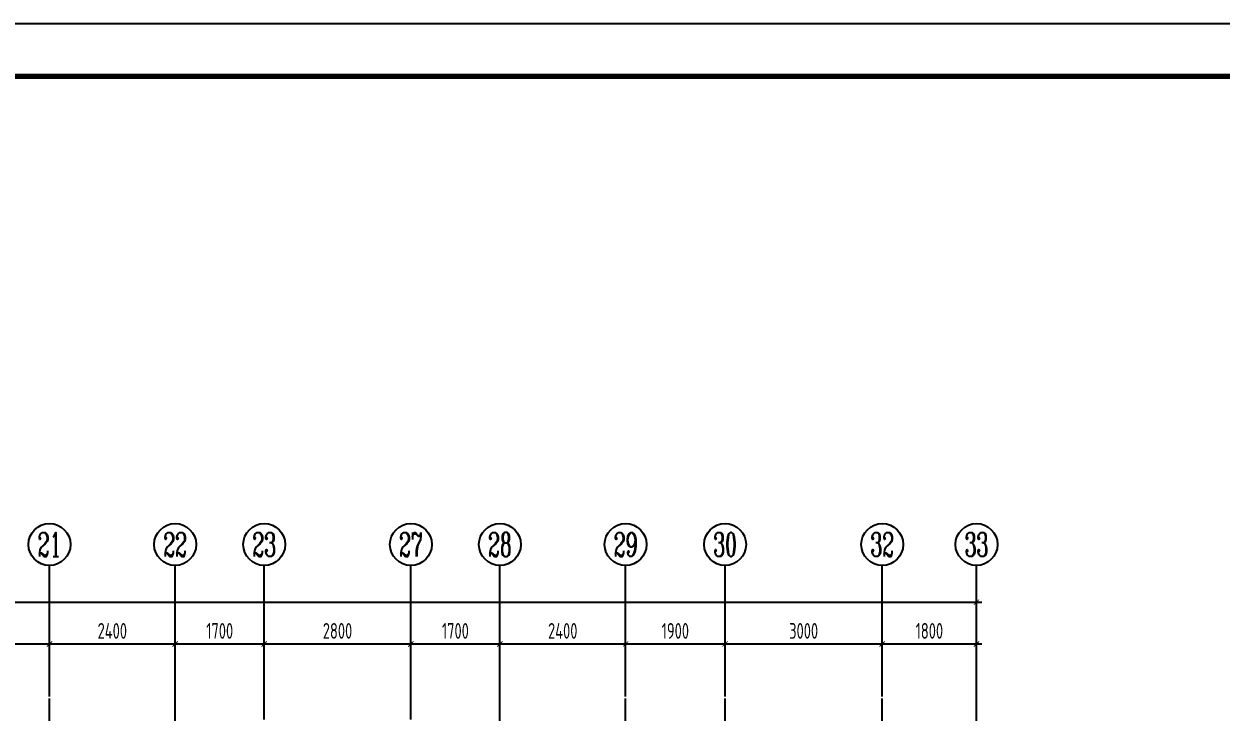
# Model space of a CAD drawing. Extents: x 826826 to 1642106, y -156213 to 399140.
# Drawn here: x 1316373 to 1339230, y 342202 to 355342 of the extents above; entities that cross this region are included whole.
import ezdxf
from ezdxf.enums import TextEntityAlignment as Align

# ---------------------------------------------------------------- set-up
doc = ezdxf.new("R2010")
doc.units = 0
doc.header["$LTSCALE"] = 1000
doc.linetypes.add('DOTE', pattern=[2.42, 2, -0.2, 0.02, -0.2])
doc.layers.get('0').update_dxf_attribs({"linetype": 'CONTINUOUS'})
doc.layers.get('DEFPOINTS').update_dxf_attribs({"linetype": 'CONTINUOUS'})
for name, color, linetype in [('-TK', 7, 'CONTINUOUS'), ('A-AXIS', 1, 'CONTINUOUS'), ('A-DOTE', 10, 'DOTE'), ('AXIS_TEXT', 4, 'CONTINUOUS'), ('S-Y一般标注', 3, 'CONTINUOUS')]:
    doc.layers.add(name, color=color, linetype=linetype)
doc.styles.add('_TCH_AXIS', font='COMPLEX', dxfattribs={"bigfont": 'GBCBIG'})
doc.styles.add('COMPLEX', font='COMPLEX')
doc.styles.add('TSSD_DIMENSION', font='Tssdeng.shx', dxfattribs={"width": 0.7, "bigfont": 'tssdchn.shx'})
doc.dimstyles.new('TSSD_100_100$0', dxfattribs={"dimtxt": 300, "dimasz": 80, "dimexe": 100, "dimexo": 250, "dimgap": 100, "dimtad": 1, "dimdec": 0, "dimzin": 0, "dimdsep": 46, "dimtxsty": 'TSSD_DIMENSION', "dimblk": 'ARCHTICK', "dimcen": 0, "dimdle": 100, "dimclrd": 3, "dimclre": 3, "dimclrt": 7, "dimadec": 0, "dimazin": 0, "dimtfac": 1, "dimtdec": 0, "dimtix": 1, "dimtmove": 2, "dimatfit": 3, "dimldrblk": 'ARCHTICK', "dimfxl": 0, "dimtolj": 1, "dimtzin": 0, "dimarcsym": 0})

# ---------------------------------------------------------------- blocks, each defined once
blk = doc.blocks.new('A1')
blk.add_lwpolyline([(0, 59400), (0, 0), (84100, 0), (84100, 59400)], close=True)
at = {"const_width": 100}
blk.add_lwpolyline([(2500, 58400), (2500, 1000), (83100, 1000), (83100, 58400)], close=True, dxfattribs=at)
blk = doc.blocks.new('_ArchTick')
at = {"color": 0, "linetype": 'ByBlock', "const_width": 0.15}
blk.add_lwpolyline([(-0.5, -0.5), (0.5, 0.5)], dxfattribs=at)
blk = doc.blocks.new('*D67')
at = {"layer": 'DEFPOINTS', "color": 0}
for p in [(789521, 350782), (787721, 349782), (789521, 349782)]:
    blk.add_point(p, dxfattribs=at)
at = {"layer": 'S-Y一般标注', "color": 0, "lineweight": -2}
for p, q in [((787721, 350032), (787721, 350882)), ((789521, 350032), (789521, 350882)), ((787621, 350782), (789621, 350782))]:
    blk.add_line(p, q, dxfattribs=at)
at = {"layer": 'S-Y一般标注', "color": 0, "lineweight": -2, "xscale": 100, "yscale": 100, "zscale": 100, "rotation": 180}
blk.add_blockref('_ArchTick', (787721, 350782), dxfattribs=at)
at = {"layer": 'S-Y一般标注', "color": 0, "lineweight": -2, "xscale": 100, "yscale": 100, "zscale": 100}
blk.add_blockref('_ArchTick', (789521, 350782), dxfattribs=at)
at = {"layer": 'S-Y一般标注', "color": 7, "insert": (788621, 351032), "char_height": 300, "attachment_point": 5, "style": 'TSSD_DIMENSION'}
blk.add_mtext('\\A1;1800', dxfattribs=at)
blk = doc.blocks.new('*D68')
at = {"layer": 'DEFPOINTS', "color": 0}
for p in [(787721, 350782), (784721, 349782), (787721, 349782)]:
    blk.add_point(p, dxfattribs=at)
at = {"layer": 'S-Y一般标注', "color": 0, "lineweight": -2}
for p, q in [((784721, 350032), (784721, 350882)), ((787721, 350032), (787721, 350882)), ((784621, 350782), (787821, 350782))]:
    blk.add_line(p, q, dxfattribs=at)
at = {"layer": 'S-Y一般标注', "color": 0, "lineweight": -2, "xscale": 100, "yscale": 100, "zscale": 100, "rotation": 180}
blk.add_blockref('_ArchTick', (784721, 350782), dxfattribs=at)
at = {"layer": 'S-Y一般标注', "color": 0, "lineweight": -2, "xscale": 100, "yscale": 100, "zscale": 100}
blk.add_blockref('_ArchTick', (787721, 350782), dxfattribs=at)
at = {"layer": 'S-Y一般标注', "color": 7, "insert": (786221, 351032), "char_height": 300, "attachment_point": 5, "style": 'TSSD_DIMENSION'}
blk.add_mtext('\\A1;3000', dxfattribs=at)
blk = doc.blocks.new('*D69')
at = {"layer": 'DEFPOINTS', "color": 0}
for p in [(784721, 350782), (782821, 349782), (784721, 349782)]:
    blk.add_point(p, dxfattribs=at)
at = {"layer": 'S-Y一般标注', "color": 0, "lineweight": -2}
for p, q in [((782821, 350032), (782821, 350882)), ((784721, 350032), (784721, 350882)), ((782721, 350782), (784821, 350782))]:
    blk.add_line(p, q, dxfattribs=at)
at = {"layer": 'S-Y一般标注', "color": 0, "lineweight": -2, "xscale": 100, "yscale": 100, "zscale": 100, "rotation": 180}
blk.add_blockref('_ArchTick', (782821, 350782), dxfattribs=at)
at = {"layer": 'S-Y一般标注', "color": 0, "lineweight": -2, "xscale": 100, "yscale": 100, "zscale": 100}
blk.add_blockref('_ArchTick', (784721, 350782), dxfattribs=at)
at = {"layer": 'S-Y一般标注', "color": 7, "insert": (783771, 351032), "char_height": 300, "attachment_point": 5, "style": 'TSSD_DIMENSION'}
blk.add_mtext('\\A1;1900', dxfattribs=at)
blk = doc.blocks.new('*D70')
at = {"layer": 'DEFPOINTS', "color": 0}
for p in [(782821, 350782), (780421, 349782), (782821, 349782)]:
    blk.add_point(p, dxfattribs=at)
at = {"layer": 'S-Y一般标注', "color": 0, "lineweight": -2}
for p, q in [((780421, 350032), (780421, 350882)), ((782821, 350032), (782821, 350882)), ((780321, 350782), (782921, 350782))]:
    blk.add_line(p, q, dxfattribs=at)
at = {"layer": 'S-Y一般标注', "color": 0, "lineweight": -2, "xscale": 100, "yscale": 100, "zscale": 100, "rotation": 180}
blk.add_blockref('_ArchTick', (780421, 350782), dxfattribs=at)
at = {"layer": 'S-Y一般标注', "color": 0, "lineweight": -2, "xscale": 100, "yscale": 100, "zscale": 100}
blk.add_blockref('_ArchTick', (782821, 350782), dxfattribs=at)
at = {"layer": 'S-Y一般标注', "color": 7, "insert": (781621, 351032), "char_height": 300, "attachment_point": 5, "style": 'TSSD_DIMENSION'}
blk.add_mtext('\\A1;2400', dxfattribs=at)
blk = doc.blocks.new('*D71')
at = {"layer": 'DEFPOINTS', "color": 0}
for p in [(780421, 350782), (778721, 349782), (780421, 349782)]:
    blk.add_point(p, dxfattribs=at)
at = {"layer": 'S-Y一般标注', "color": 0, "lineweight": -2}
for p, q in [((778721, 350032), (778721, 350882)), ((780421, 350032), (780421, 350882)), ((778621, 350782), (780521, 350782))]:
    blk.add_line(p, q, dxfattribs=at)
at = {"layer": 'S-Y一般标注', "color": 0, "lineweight": -2, "xscale": 100, "yscale": 100, "zscale": 100, "rotation": 180}
blk.add_blockref('_ArchTick', (778721, 350782), dxfattribs=at)
at = {"layer": 'S-Y一般标注', "color": 0, "lineweight": -2, "xscale": 100, "yscale": 100, "zscale": 100}
blk.add_blockref('_ArchTick', (780421, 350782), dxfattribs=at)
at = {"layer": 'S-Y一般标注', "color": 7, "insert": (779571, 351032), "char_height": 300, "attachment_point": 5, "style": 'TSSD_DIMENSION'}
blk.add_mtext('\\A1;1700', dxfattribs=at)
blk = doc.blocks.new('*D72')
at = {"layer": 'DEFPOINTS', "color": 0}
for p in [(778721, 350782), (775921, 349782), (778721, 349782)]:
    blk.add_point(p, dxfattribs=at)
at = {"layer": 'S-Y一般标注', "color": 0, "lineweight": -2}
for p, q in [((775921, 350032), (775921, 350882)), ((778721, 350032), (778721, 350882)), ((775821, 350782), (778821, 350782))]:
    blk.add_line(p, q, dxfattribs=at)
at = {"layer": 'S-Y一般标注', "color": 0, "lineweight": -2, "xscale": 100, "yscale": 100, "zscale": 100, "rotation": 180}
blk.add_blockref('_ArchTick', (775921, 350782), dxfattribs=at)
at = {"layer": 'S-Y一般标注', "color": 0, "lineweight": -2, "xscale": 100, "yscale": 100, "zscale": 100}
blk.add_blockref('_ArchTick', (778721, 350782), dxfattribs=at)
at = {"layer": 'S-Y一般标注', "color": 7, "insert": (777321, 351032), "char_height": 300, "attachment_point": 5, "style": 'TSSD_DIMENSION'}
blk.add_mtext('\\A1;2800', dxfattribs=at)
blk = doc.blocks.new('*D73')
at = {"layer": 'DEFPOINTS', "color": 0}
for p in [(775921, 350782), (774221, 349782), (775921, 349782)]:
    blk.add_point(p, dxfattribs=at)
at = {"layer": 'S-Y一般标注', "color": 0, "lineweight": -2}
for p, q in [((774221, 350032), (774221, 350882)), ((775921, 350032), (775921, 350882)), ((774121, 350782), (776021, 350782))]:
    blk.add_line(p, q, dxfattribs=at)
at = {"layer": 'S-Y一般标注', "color": 0, "lineweight": -2, "xscale": 100, "yscale": 100, "zscale": 100, "rotation": 180}
blk.add_blockref('_ArchTick', (774221, 350782), dxfattribs=at)
at = {"layer": 'S-Y一般标注', "color": 0, "lineweight": -2, "xscale": 100, "yscale": 100, "zscale": 100}
blk.add_blockref('_ArchTick', (775921, 350782), dxfattribs=at)
at = {"layer": 'S-Y一般标注', "color": 7, "insert": (775071, 351032), "char_height": 300, "attachment_point": 5, "style": 'TSSD_DIMENSION'}
blk.add_mtext('\\A1;1700', dxfattribs=at)
blk = doc.blocks.new('*D74')
at = {"layer": 'DEFPOINTS', "color": 0}
for p in [(774221, 350782), (771821, 349782), (774221, 349782)]:
    blk.add_point(p, dxfattribs=at)
at = {"layer": 'S-Y一般标注', "color": 0, "lineweight": -2}
for p, q in [((771821, 350032), (771821, 350882)), ((774221, 350032), (774221, 350882)), ((771721, 350782), (774321, 350782))]:
    blk.add_line(p, q, dxfattribs=at)
at = {"layer": 'S-Y一般标注', "color": 0, "lineweight": -2, "xscale": 100, "yscale": 100, "zscale": 100, "rotation": 180}
blk.add_blockref('_ArchTick', (771821, 350782), dxfattribs=at)
at = {"layer": 'S-Y一般标注', "color": 0, "lineweight": -2, "xscale": 100, "yscale": 100, "zscale": 100}
blk.add_blockref('_ArchTick', (774221, 350782), dxfattribs=at)
at = {"layer": 'S-Y一般标注', "color": 7, "insert": (773021, 351032), "char_height": 300, "attachment_point": 5, "style": 'TSSD_DIMENSION'}
blk.add_mtext('\\A1;2400', dxfattribs=at)
blk = doc.blocks.new('*D75')
at = {"layer": 'DEFPOINTS', "color": 0}
for p in [(771821, 350782), (769921, 349782), (771821, 349782)]:
    blk.add_point(p, dxfattribs=at)
at = {"layer": 'S-Y一般标注', "color": 0, "lineweight": -2}
for p, q in [((769921, 350032), (769921, 350882)), ((771821, 350032), (771821, 350882)), ((769821, 350782), (771921, 350782))]:
    blk.add_line(p, q, dxfattribs=at)
at = {"layer": 'S-Y一般标注', "color": 0, "lineweight": -2, "xscale": 100, "yscale": 100, "zscale": 100, "rotation": 180}
blk.add_blockref('_ArchTick', (769921, 350782), dxfattribs=at)
at = {"layer": 'S-Y一般标注', "color": 0, "lineweight": -2, "xscale": 100, "yscale": 100, "zscale": 100}
blk.add_blockref('_ArchTick', (771821, 350782), dxfattribs=at)
at = {"layer": 'S-Y一般标注', "color": 7, "insert": (770871, 351032), "char_height": 300, "attachment_point": 5, "style": 'TSSD_DIMENSION'}
blk.add_mtext('\\A1;1900', dxfattribs=at)
blk = doc.blocks.new('*D59')
at = {"layer": 'DEFPOINTS', "color": 0}
for p in [(789521, 351582), (740721, 349782), (789521, 349782)]:
    blk.add_point(p, dxfattribs=at)
at = {"layer": 'S-Y一般标注', "color": 0, "lineweight": -2}
for p, q in [((740621, 351582), (789621, 351582)), ((740721, 350032), (740721, 351682)), ((789521, 350032), (789521, 351682))]:
    blk.add_line(p, q, dxfattribs=at)
at = {"layer": 'S-Y一般标注', "color": 0, "lineweight": -2, "xscale": 100, "yscale": 100, "zscale": 100, "rotation": 180}
blk.add_blockref('_ArchTick', (740721, 351582), dxfattribs=at)
at = {"layer": 'S-Y一般标注', "color": 0, "lineweight": -2, "xscale": 100, "yscale": 100, "zscale": 100}
blk.add_blockref('_ArchTick', (789521, 351582), dxfattribs=at)
at = {"layer": 'S-Y一般标注', "color": 7, "insert": (765121, 351832), "char_height": 300, "attachment_point": 5, "style": 'TSSD_DIMENSION'}
blk.add_mtext('\\A1;48800', dxfattribs=at)
blk = doc.blocks.new('_AXISO')
blk.add_circle((0, 0), 0.5)
at = {"layer": 'AXIS_TEXT', "style": 'COMPLEX', "width": 1.041667}
blk.add_attdef('A', text='', height=0.56, dxfattribs=at).set_placement((-0.25, -0.28), (0.25, -0.28), align=Align.FIT)
blk = doc.blocks.new('20210801.08473688')
at = {"layer": 'A-AXIS'}
for p, q in [((35400, 19800), (35400, 22300)), ((37800, 19800), (37800, 22300)), ((39500, 19800), (39500, 22300)), ((42300, 19800), (42300, 22300)), ((44000, 19800), (44000, 22300)), ((46400, 19800), (46400, 22300)), ((48300, 19800), (48300, 22300)), ((51300, 19800), (51300, 22300)), ((53100, 19800), (53100, 22300))]:
    blk.add_line(p, q, dxfattribs=at)
at = {"layer": 'A-DOTE'}
for p, q in [((35400, 10500), (35400, 19800)), ((37800, 3300), (37800, 19800)), ((39500, 12100), (39500, 19800)), ((42300, 12100), (42300, 19800)), ((44000, 3300), (44000, 19800)), ((46400, 10500), (46400, 19800)), ((48300, 10500), (48300, 19800)), ((51300, 10500), (51300, 19800)), ((53100, 3300), (53100, 19800))]:
    blk.add_line(p, q, dxfattribs=at)
at = {"layer": 'A-AXIS'}
ref = blk.add_blockref('_AXISO', (35400, 22700), dxfattribs=dict(at, xscale=800, yscale=800, zscale=800))
ref.add_attrib('A', '21', dxfattribs={"layer": 'AXIS_TEXT', "height": 452.55, "style": '_TCH_AXIS', "width": 0.724138}).set_placement((35173.7, 22473.7), (35626.3, 22473.7), align=Align.FIT)
ref = blk.add_blockref('_AXISO', (37800, 22700), dxfattribs=dict(at, xscale=800, yscale=800, zscale=800))
ref.add_attrib('A', '22', dxfattribs={"layer": 'AXIS_TEXT', "height": 452.55, "style": '_TCH_AXIS', "width": 0.617647}).set_placement((37573.7, 22473.7), (38026.3, 22473.7), align=Align.FIT)
ref = blk.add_blockref('_AXISO', (39500, 22700), dxfattribs=dict(at, xscale=800, yscale=800, zscale=800))
ref.add_attrib('A', '23', dxfattribs={"layer": 'AXIS_TEXT', "height": 452.55, "style": '_TCH_AXIS', "width": 0.617647}).set_placement((39273.7, 22473.7), (39726.3, 22473.7), align=Align.FIT)
ref = blk.add_blockref('_AXISO', (42300, 22700), dxfattribs=dict(at, xscale=800, yscale=800, zscale=800))
ref.add_attrib('A', '27', dxfattribs={"layer": 'AXIS_TEXT', "height": 452.55, "style": '_TCH_AXIS', "width": 0.617647}).set_placement((42073.7, 22473.7), (42526.3, 22473.7), align=Align.FIT)
ref = blk.add_blockref('_AXISO', (44000, 22700), dxfattribs=dict(at, xscale=800, yscale=800, zscale=800))
ref.add_attrib('A', '28', dxfattribs={"layer": 'AXIS_TEXT', "height": 452.55, "style": '_TCH_AXIS', "width": 0.617647}).set_placement((43773.7, 22473.7), (44226.3, 22473.7), align=Align.FIT)
ref = blk.add_blockref('_AXISO', (46400, 22700), dxfattribs=dict(at, xscale=800, yscale=800, zscale=800))
ref.add_attrib('A', '29', dxfattribs={"layer": 'AXIS_TEXT', "height": 452.55, "style": '_TCH_AXIS', "width": 0.617647}).set_placement((46173.7, 22473.7), (46626.3, 22473.7), align=Align.FIT)
ref = blk.add_blockref('_AXISO', (48300, 22700), dxfattribs=dict(at, xscale=800, yscale=800, zscale=800))
ref.add_attrib('A', '30', dxfattribs={"layer": 'AXIS_TEXT', "height": 452.55, "style": '_TCH_AXIS', "width": 0.636364}).set_placement((48073.7, 22473.7), (48526.3, 22473.7), align=Align.FIT)
ref = blk.add_blockref('_AXISO', (51300, 22700), dxfattribs=dict(at, xscale=800, yscale=800, zscale=800))
ref.add_attrib('A', '32', dxfattribs={"layer": 'AXIS_TEXT', "height": 452.55, "style": '_TCH_AXIS', "width": 0.636364}).set_placement((51073.7, 22473.7), (51526.3, 22473.7), align=Align.FIT)
ref = blk.add_blockref('_AXISO', (53100, 22700), dxfattribs=dict(at, xscale=800, yscale=800, zscale=800))
ref.add_attrib('A', '33', dxfattribs={"layer": 'AXIS_TEXT', "height": 452.55, "style": '_TCH_AXIS', "width": 0.636364}).set_placement((52873.7, 22473.7), (53326.3, 22473.7), align=Align.FIT)
at = {"layer": 'S-Y一般标注'}
for p1, p2, distance, picture, middle in [((4300, 19800), (53100, 19800), 1800, '*D59', (28700, 21850)), ((33500, 19800), (35400, 19800), 1000, '*D75', (34450, 21050)), ((35400, 19800), (37800, 19800), 1000, '*D74', (36600, 21050)), ((37800, 19800), (39500, 19800), 1000, '*D73', (38650, 21050)), ((39500, 19800), (42300, 19800), 1000, '*D72', (40900, 21050)), ((42300, 19800), (44000, 19800), 1000, '*D71', (43150, 21050)), ((44000, 19800), (46400, 19800), 1000, '*D70', (45200, 21050)), ((46400, 19800), (48300, 19800), 1000, '*D69', (47350, 21050)), ((48300, 19800), (51300, 19800), 1000, '*D68', (49800, 21050)), ((51300, 19800), (53100, 19800), 1000, '*D67', (52200, 21050))]:
    dim = blk.add_aligned_dim(p1=p1, p2=p2, distance=distance, dimstyle='TSSD_100_100$0', override={"dimasz": 100, "dimclrd": 0, "dimclre": 0}, dxfattribs=at)
    dim.commit()
    dim.dimension.update_dxf_attribs({"geometry": picture, "text_midpoint": middle, "insert": (-736421.3, -329982)})

msp = doc.modelspace()

# ---------------------------------------------------------------- block references
at = {"layer": '-TK'}
msp.add_blockref('A1', (1269218.71, 295942.46), dxfattribs=at)
at = {"layer": 'S-Y一般标注'}
msp.add_blockref('20210801.08473688', (1281461, 322702.07), dxfattribs=at)

doc.saveas('drawing.dxf')
